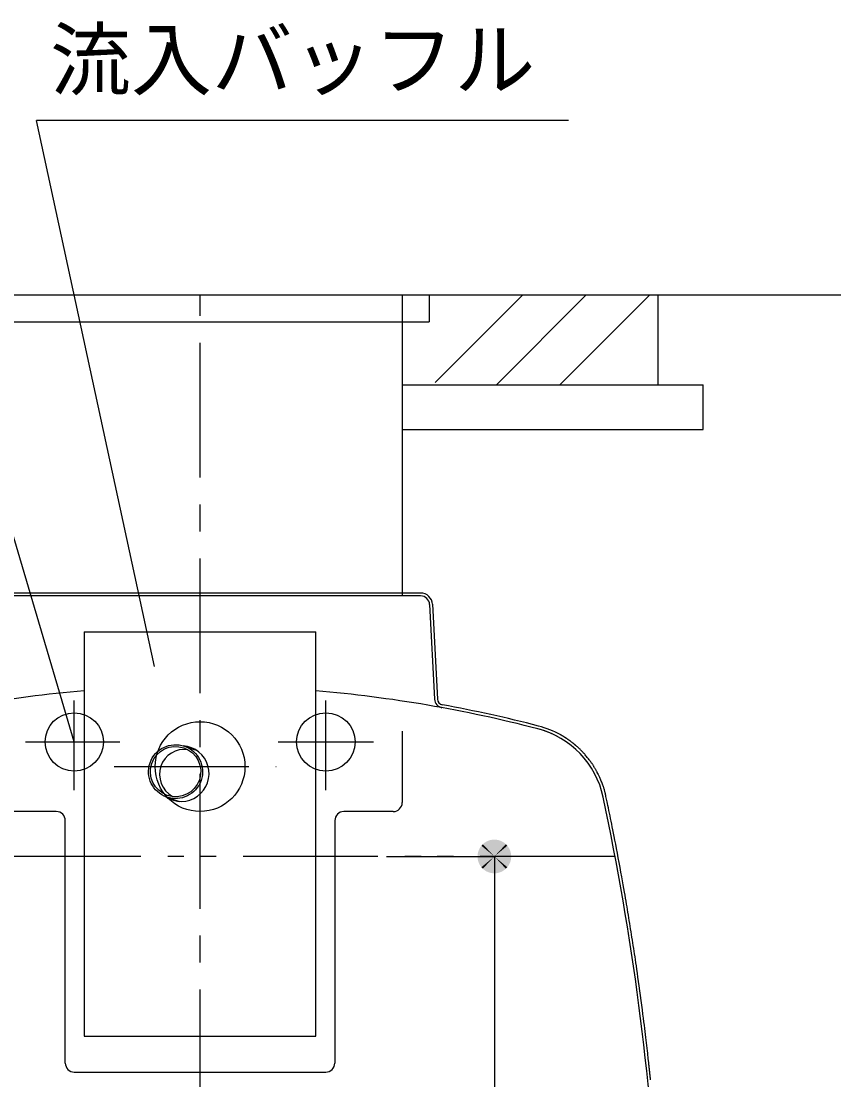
# Model space of a CAD drawing. Units: millimetres, scale not verified. Extents: x -8910 to 8910, y -6308 to 6308.
# Drawn here: x 1184 to 2096, y -2243 to -1065 of the extents above; entities that cross this region are included whole.
import ezdxf
from ezdxf.enums import TextEntityAlignment as Align

# ---------------------------------------------------------------- set-up
doc = ezdxf.new("R2010")
doc.units = ezdxf.units.MM
doc.header["$LTSCALE"] = 30
doc.linetypes.add('CHAIN1', pattern=[8, 5, -1, 1, -1])
doc.linetypes.add('DOUBLE_CHAIN1', pattern=[8.8, 5, -1, 0.6, -0.6, 0.6, -1])
for name, color, linetype, lineweight in [('0-1_空気管', 3, 'Continuous', 25), ('0-2_機器', 2, 'Continuous', 25), ('1-2_00クル-フ-6寸法', 132, 'Continuous', 25)]:
    doc.layers.add(name, color=color, linetype=linetype, lineweight=lineweight)
doc.styles.add('ＭＳ ゴシック', font='')
doc.styles.get('ＭＳ ゴシック').set_extended_font_data('MS Gothic')

msp = doc.modelspace()

# ---------------------------------------------------------------- linework, layer by layer
at = {"layer": '0-1_空気管'}
for p, q in [((1242.7, -1867.31), (1037.43, -1174.06)), ((1792.85, -1175.31), (1200.78, -1175.31)), ((1332.13, -1783.44), (1200.78, -1175.31)), ((1607.56, -1369.61), (1607.56, -1704.81)), ((1637.7, -1369.61), (1637.7, -1399.61)), ((1127.7, -1399.61), (1637.7, -1399.61)), ((1628.21, -1701.61), (1137.19, -1701.61)), ((1628.21, -1704.81), (1137.19, -1704.81)), ((1638.2, -1714.29), (1643.73, -1819.85)), ((1641.39, -1714.12), (1646.93, -1819.69)), ((1253.7, -1744.81), (1511.7, -1744.81)), ((1253.7, -1744.81), (1253.7, -2194.81)), ((1511.7, -2194.81), (1511.7, -1744.81)), ((1607.7, -1855.33), (1607.7, -1934.81)), ((1365.23, -1872.02), (1374.91, -1875.37)), ((1345.61, -1928.71), (1356.62, -1932.53)), ((1222.7, -1944.81), (1167.7, -1944.81)), ((1232.7, -2224.81), (1232.7, -1954.81)), ((1532.7, -1954.81), (1532.7, -2224.81)), ((1597.7, -1944.81), (1542.7, -1944.81)), ((1253.7, -2194.81), (1511.7, -2194.81)), ((1242.7, -2234.81), (1522.7, -2234.81))]:
    msp.add_line(p, q, dxfattribs=at)
at = {"layer": '0-1_空気管', "linetype": 'CHAIN1'}
for p, q in [((1382.7, -3252.96), (1382.7, -1369.61)), ((1242.7, -1920.84), (1242.7, -1821.01)), ((1522.7, -1920.84), (1522.7, -1821.01)), ((1188.44, -1867.31), (1293.23, -1867.31)), ((1469.53, -1867.31), (1575.74, -1867.31)), ((1287.1, -1894.81), (1467.26, -1894.81))]:
    msp.add_line(p, q, dxfattribs=at)
at = {"layer": '0-1_空気管', "linetype": 'DOUBLE_CHAIN1'}
msp.add_line((1844.65, -1994.81), (920.75, -1994.81), dxfattribs=at)
at = {"layer": '0-1_空気管'}
for points in [[(1786.22, -1860.73), (1786.12, -1860.67), (1786.02, -1860.61), (1785.93, -1860.56), (1785.86, -1860.52), (1785.78, -1860.47), (1785.52, -1860.32), (1785.45, -1860.28), (1785.37, -1860.23), (1785.29, -1860.19), (1785.11, -1860.08), (1785.03, -1860.04), (1784.94, -1859.98), (1784.86, -1859.94), (1784.78, -1859.89), (1784.72, -1859.86), (1784.65, -1859.82), (1784.6, -1859.79), (1784.55, -1859.76), (1784.5, -1859.73), (1784.46, -1859.71), (1784.42, -1859.68), (1784.38, -1859.66), (1784.34, -1859.65), (1784.31, -1859.62), (1784.28, -1859.61), (1784.25, -1859.59), (1784.22, -1859.58), (1784.2, -1859.56), (1784.18, -1859.55), (1784.16, -1859.54), (1784.15, -1859.53), (1784.12, -1859.52), (1784.11, -1859.51), (1784.1, -1859.51), (1784.1, -1859.51), (1784.1, -1859.5), (1784.09, -1859.5), (1784.09, -1859.5)], [(1790.88, -1863.66), (1790.74, -1863.57), (1790.6, -1863.48), (1790.48, -1863.4), (1790.37, -1863.33), (1790.27, -1863.26), (1790.17, -1863.2), (1790.08, -1863.14), (1790, -1863.08), (1789.91, -1863.03), (1789.84, -1862.98), (1789.76, -1862.92), (1789.67, -1862.87), (1789.59, -1862.82), (1789.5, -1862.76), (1789.41, -1862.7), (1789.31, -1862.64), (1789.2, -1862.56), (1789.07, -1862.49), (1788.94, -1862.4), (1788.79, -1862.31), (1788.65, -1862.21), (1788.49, -1862.12), (1788.33, -1862.02), (1788.18, -1861.92), (1788.03, -1861.83), (1787.88, -1861.74), (1787.75, -1861.66), (1787.63, -1861.58), (1787.51, -1861.51), (1787.39, -1861.43), (1787.28, -1861.37), (1787.17, -1861.3), (1787.06, -1861.23), (1786.94, -1861.16), (1786.82, -1861.09), (1786.7, -1861.02), (1786.46, -1860.87), (1786.34, -1860.8), (1786.22, -1860.73)], [(1802.66, -1872.83), (1802.24, -1872.45), (1802.06, -1872.28), (1801.84, -1872.09), (1801.6, -1871.87), (1801.33, -1871.63), (1801.04, -1871.38), (1800.73, -1871.11), (1800.41, -1870.83), (1800.08, -1870.55), (1799.76, -1870.27), (1799.42, -1869.99), (1799.09, -1869.71), (1798.74, -1869.43), (1798.38, -1869.14), (1798.01, -1868.85), (1797.62, -1868.54), (1797.21, -1868.23), (1796.77, -1867.9), (1796.33, -1867.56), (1795.88, -1867.22), (1795.43, -1866.89), (1794.99, -1866.56), (1794.57, -1866.25), (1794.17, -1865.96), (1793.8, -1865.69), (1793.47, -1865.45), (1793.17, -1865.24), (1792.91, -1865.05), (1792.67, -1864.88), (1792.46, -1864.73), (1792.26, -1864.59), (1792.07, -1864.46), (1791.88, -1864.34), (1791.71, -1864.21), (1791.53, -1864.1), (1791.35, -1863.98), (1791.19, -1863.87), (1791.03, -1863.76), (1790.88, -1863.66)], [(1803.93, -1873.97), (1803.6, -1873.67), (1802.66, -1872.83)], [(1823.13, -1898.22), (1822.82, -1897.68), (1822.51, -1897.14), (1822.19, -1896.58), (1821.86, -1896.02), (1821.52, -1895.45), (1821.18, -1894.88), (1820.84, -1894.3), (1820.48, -1893.73), (1820.12, -1893.16), (1819.76, -1892.59), (1819.38, -1892.01), (1818.98, -1891.42), (1818.56, -1890.81), (1818.11, -1890.17), (1817.61, -1889.5), (1817.08, -1888.78), (1816.49, -1888), (1815.84, -1887.17), (1815.15, -1886.3), (1814.44, -1885.39), (1813.7, -1884.48), (1812.95, -1883.57), (1812.22, -1882.68), (1811.51, -1881.83), (1810.83, -1881.03), (1810.2, -1880.3), (1809.61, -1879.63), (1809.05, -1879.01), (1808.52, -1878.44), (1808.02, -1877.9), (1807.53, -1877.4), (1807.05, -1876.92), (1806.57, -1876.45), (1806.09, -1875.99), (1805.62, -1875.54), (1805.16, -1875.1), (1804.72, -1874.69), (1804.3, -1874.32), (1803.93, -1873.97)], [(1834.52, -1928.06), (1834.3, -1927.04), (1834.21, -1926.61), (1834.1, -1926.1), (1833.98, -1925.52), (1833.83, -1924.88), (1833.68, -1924.19), (1833.51, -1923.47), (1833.32, -1922.73), (1833.13, -1921.97), (1832.93, -1921.22), (1832.72, -1920.46), (1832.49, -1919.68), (1832.24, -1918.88), (1831.97, -1918.05), (1831.67, -1917.18), (1831.35, -1916.26), (1830.99, -1915.29), (1830.6, -1914.26), (1830.19, -1913.19), (1829.75, -1912.09), (1829.3, -1910.99), (1828.86, -1909.9), (1828.42, -1908.85), (1827.99, -1907.85), (1827.59, -1906.92), (1827.22, -1906.07), (1826.88, -1905.31), (1826.56, -1904.62), (1826.26, -1903.99), (1825.97, -1903.4), (1825.7, -1902.85), (1825.43, -1902.32), (1824.88, -1901.3), (1824.6, -1900.8), (1824.32, -1900.29), (1824.03, -1899.78), (1823.74, -1899.26), (1823.44, -1898.74), (1823.13, -1898.22)], [(1836.18, -1935.89), (1835.75, -1933.84), (1834.52, -1928.06)], [(1862.99, -2081.67), (1862.49, -2078.59), (1862, -2075.5), (1861.5, -2072.42), (1861.01, -2069.33), (1860.51, -2066.25), (1859.51, -2060.08), (1859, -2056.99), (1858.49, -2053.91), (1857.98, -2050.83), (1857.46, -2047.74), (1856.93, -2044.6), (1856.38, -2041.37), (1855.79, -2037.99), (1855.16, -2034.43), (1854.48, -2030.62), (1853.75, -2026.52), (1852.94, -2022.1), (1852.07, -2017.31), (1851.14, -2012.23), (1850.16, -2006.97), (1849.17, -2001.61), (1848.17, -1996.25), (1847.18, -1990.99), (1846.22, -1985.91), (1845.31, -1981.13), (1844.47, -1976.71), (1843.68, -1972.63), (1842.94, -1968.83), (1842.24, -1965.28), (1841.57, -1961.92), (1840.92, -1958.71), (1840.29, -1955.59), (1839.66, -1952.52), (1839.03, -1949.47), (1838.41, -1946.46), (1837.8, -1943.56), (1837.22, -1940.79), (1836.68, -1938.22), (1836.18, -1935.89)], [(1882.08, -2224.12), (1881.62, -2219.98), (1881.43, -2218.24), (1881.2, -2216.16), (1880.94, -2213.79), (1880.65, -2211.18), (1880.34, -2208.37), (1880, -2205.42), (1879.66, -2202.37), (1879.3, -2199.28), (1878.94, -2196.17), (1878.56, -2193.01), (1878.17, -2189.75), (1877.75, -2186.35), (1877.3, -2182.76), (1876.82, -2178.92), (1876.28, -2174.8), (1875.71, -2170.34), (1875.07, -2165.51), (1874.39, -2160.4), (1873.68, -2155.09), (1872.95, -2149.69), (1872.22, -2144.29), (1871.5, -2138.98), (1870.79, -2133.87), (1870.12, -2129.05), (1869.5, -2124.59), (1868.92, -2120.48), (1868.37, -2116.65), (1867.85, -2113.07), (1867.35, -2109.68), (1866.86, -2106.43), (1866.39, -2103.29), (1865.91, -2100.19), (1865.43, -2097.1), (1864.95, -2094.02), (1864.46, -2090.93), (1863.98, -2087.84), (1863.48, -2084.76), (1862.99, -2081.67)], [(1883.05, -2233.06), (1883.02, -2232.76), (1882.99, -2232.49), (1882.96, -2232.24), (1882.93, -2231.99), (1882.91, -2231.75), (1882.88, -2231.51), (1882.85, -2231.25), (1882.82, -2230.98), (1882.79, -2230.69), (1882.76, -2230.37), (1882.72, -2230.03), (1882.69, -2229.68), (1882.65, -2229.32), (1882.61, -2228.96), (1882.57, -2228.6), (1882.53, -2228.25), (1882.49, -2227.92), (1882.46, -2227.61), (1882.43, -2227.33), (1882.4, -2227.06), (1882.37, -2226.8), (1882.35, -2226.56), (1882.32, -2226.33), (1882.3, -2226.1), (1882.27, -2225.88), (1882.22, -2225.44), (1882.2, -2225.23), (1882.18, -2225.04), (1882.16, -2224.85), (1882.14, -2224.68), (1882.13, -2224.54), (1882.08, -2224.12)], [(1883.74, -2239.61), (1883.73, -2239.48), (1883.71, -2239.36), (1883.7, -2239.25), (1883.69, -2239.14), (1883.68, -2239.05), (1883.67, -2238.95), (1883.66, -2238.86), (1883.65, -2238.78), (1883.64, -2238.69), (1883.63, -2238.59), (1883.62, -2238.5), (1883.61, -2238.4), (1883.6, -2238.3), (1883.59, -2238.2), (1883.58, -2238.09), (1883.57, -2237.97), (1883.55, -2237.84), (1883.54, -2237.71), (1883.53, -2237.58), (1883.51, -2237.43), (1883.5, -2237.29), (1883.48, -2237.14), (1883.46, -2236.98), (1883.45, -2236.82), (1883.43, -2236.66), (1883.41, -2236.49), (1883.39, -2236.32), (1883.37, -2236.13), (1883.35, -2235.93), (1883.33, -2235.71), (1883.3, -2235.47), (1883.28, -2235.22), (1883.25, -2234.94), (1883.21, -2234.64), (1883.18, -2234.32), (1883.15, -2234), (1883.11, -2233.68), (1883.08, -2233.36), (1883.05, -2233.06)], [(1884.14, -2243.45), (1884.14, -2243.44), (1884.14, -2243.43), (1884.14, -2243.41), (1884.13, -2243.4), (1884.13, -2243.38), (1884.13, -2243.37), (1884.12, -2243.32), (1884.12, -2243.29), (1884.12, -2243.26), (1884.11, -2243.19), (1884.11, -2243.12), (1884.1, -2243.08), (1884.1, -2243.04), (1884.09, -2243), (1884.09, -2242.95), (1884.08, -2242.9), (1884.08, -2242.84), (1884.07, -2242.77), (1884.06, -2242.69), (1884.05, -2242.6), (1884.04, -2242.51), (1884.03, -2242.4), (1884.01, -2242.18), (1883.99, -2242.06), (1883.97, -2241.83), (1883.96, -2241.73), (1883.95, -2241.62), (1883.94, -2241.51), (1883.93, -2241.4), (1883.91, -2241.28), (1883.9, -2241.16), (1883.89, -2241.04), (1883.87, -2240.9), (1883.86, -2240.74), (1883.84, -2240.59), (1883.79, -2240.08), (1883.77, -2239.92), (1883.75, -2239.76), (1883.74, -2239.61)]]:
    msp.add_lwpolyline(points, dxfattribs=at)
for centre, radius in [((1242.7, -1867.31), 32.5), ((1522.7, -1867.31), 32.5), ((1382.7, -1894.81), 50)]:
    msp.add_circle(centre, radius, dxfattribs=at)
for centre, radius, start, end in [((1628.21, -1714.81), 13.2, 2.99998, 90), ((1628.21, -1714.81), 10, 2.99998, 90), ((1382.7, -3304.81), 1500, 94.9335, 104.51398), ((1382.7, -3304.81), 1500, 75.48569, 85.06644), ((1653.72, -1819.33), 10, 183, 259.661), ((1653.72, -1819.33), 6.8, 183, 259.661), ((1382.7, -3304.81), 1503.2, 75.48598, 79.66042), ((1733.57, -1949.49), 103.2, 60.68999, 75.48599), ((1733.57, -1949.49), 100, 60.68999, 75.48599), ((1733.57, -1949.49), 100, 11.98799, 75.48599), ((1361.71, -1902.54), 31, 236.12399, 85.689), ((1382.7, -1894.81), 50, 222.97299, 224.491), ((-1103.19, -2551.82), 3000, 2.99998, 11.98755), ((1597.7, -1934.81), 10, 270, 0), ((1222.7, -1954.81), 10, 0, 90), ((1542.7, -1954.81), 10, 90, 180), ((1242.7, -2224.81), 10, 180, 270), ((1522.7, -2224.81), 10, 270, 0)]:
    msp.add_arc(centre, radius, start, end, dxfattribs=at)
for major_axis in [(-28.43, 9.84), (-26.54, 9.19)]:
    msp.add_ellipse((1355.42, -1900.37), major_axis=major_axis, ratio=0.997, dxfattribs=at)
for major_axis, start_param, end_param in [((17.89, -22.22), 2.3257982, 5.0766772), ((-19.17, 23.8), 5.0663404, 5.2837872), ((-19.17, 23.8), 2.1421946, 2.260346)]:
    msp.add_ellipse((1365.76, -1903.95), major_axis=major_axis, ratio=0.9743, start_param=start_param, end_param=end_param, dxfattribs=at)
at = {"layer": '0-2_機器'}
for p, q in [((29.37, -1369.61), (2095.93, -1369.61)), ((1644.5, -1467.02), (1741.91, -1369.61)), ((1712.62, -1469.61), (1812.62, -1369.61)), ((1783.33, -1469.61), (1883.33, -1369.61)), ((1892.7, -1469.61), (1892.7, -1369.61)), ((1607.56, -1469.61), (1942.7, -1469.61)), ((1942.7, -1519.61), (1942.7, -1469.61)), ((1607.56, -1519.61), (1942.7, -1519.61))]:
    msp.add_line(p, q, dxfattribs=at)
at = {"layer": '1-2_00クル-フ-6寸法', "color": 4}
for p, q in [((1590.29, -1994.81), (1710.29, -1994.81)), ((1710.29, -1994.81), (1710.29, -3244.81))]:
    msp.add_line(p, q, dxfattribs=at)
at = {"layer": '1-2_00クル-フ-6寸法'}
for points in [[(1710.29, -1994.81), (1697.45, -1981.14), (1699.27, -1979.64)], [(1710.29, -1994.81), (1699.27, -1979.64), (1701.25, -1978.37)], [(1710.29, -1994.81), (1701.25, -1978.37), (1703.39, -1977.37)], [(1710.29, -1994.81), (1703.39, -1977.37), (1705.62, -1976.64)], [(1710.29, -1994.81), (1705.62, -1976.64), (1707.94, -1976.2)], [(1710.29, -1994.81), (1707.94, -1976.2), (1710.29, -1976.06)], [(1710.29, -1994.81), (1710.29, -1976.06), (1712.64, -1976.2)], [(1710.29, -1994.81), (1712.64, -1976.2), (1714.95, -1976.64)], [(1710.29, -1994.81), (1714.95, -1976.64), (1717.19, -1977.37)], [(1710.29, -1994.81), (1717.19, -1977.37), (1719.32, -1978.37)], [(1710.29, -1994.81), (1719.32, -1978.37), (1721.31, -1979.64)], [(1710.29, -1994.81), (1721.31, -1979.64), (1723.12, -1981.14)], [(1710.29, -1994.81), (1691.57, -1993.63), (1691.87, -1991.29)], [(1710.29, -1994.81), (1691.87, -1991.29), (1692.46, -1989.01)], [(1710.29, -1994.81), (1692.46, -1989.01), (1693.32, -1986.82)], [(1710.29, -1994.81), (1693.32, -1986.82), (1694.46, -1984.76)], [(1710.29, -1994.81), (1694.46, -1984.76), (1695.84, -1982.85)], [(1710.29, -1994.81), (1695.84, -1982.85), (1697.45, -1981.14)], [(1710.29, -1994.81), (1723.12, -1981.14), (1724.73, -1982.85)], [(1710.29, -1994.81), (1724.73, -1982.85), (1726.12, -1984.76)], [(1710.29, -1994.81), (1726.12, -1984.76), (1727.25, -1986.82)], [(1710.29, -1994.81), (1727.25, -1986.82), (1728.12, -1989.01)], [(1710.29, -1994.81), (1728.12, -1989.01), (1728.71, -1991.29)], [(1710.29, -1994.81), (1728.71, -1991.29), (1729, -1993.63)], [(1710.29, -1994.81), (1691.57, -1995.98), (1691.57, -1993.63)], [(1710.29, -1994.81), (1691.87, -1998.32), (1691.57, -1995.98)], [(1710.29, -1994.81), (1692.46, -2000.6), (1691.87, -1998.32)], [(1710.29, -1994.81), (1693.32, -2002.79), (1692.46, -2000.6)], [(1710.29, -1994.81), (1694.46, -2004.85), (1693.32, -2002.79)], [(1710.29, -1994.81), (1695.84, -2006.76), (1694.46, -2004.85)], [(1710.29, -1994.81), (1697.45, -2008.47), (1695.84, -2006.76)], [(1710.29, -1994.81), (1699.27, -2009.97), (1697.45, -2008.47)], [(1710.29, -1994.81), (1701.25, -2011.24), (1699.27, -2009.97)], [(1710.29, -1994.81), (1703.39, -2012.24), (1701.25, -2011.24)], [(1710.29, -1994.81), (1705.62, -2012.97), (1703.39, -2012.24)], [(1710.29, -1994.81), (1707.94, -2013.41), (1705.62, -2012.97)], [(1710.29, -1994.81), (1710.29, -2013.56), (1707.94, -2013.41)], [(1710.29, -1994.81), (1729, -1993.63), (1729, -1995.98)], [(1710.29, -1994.81), (1712.64, -2013.41), (1710.29, -2013.56)], [(1710.29, -1994.81), (1714.95, -2012.97), (1712.64, -2013.41)], [(1710.29, -1994.81), (1717.19, -2012.24), (1714.95, -2012.97)], [(1710.29, -1994.81), (1719.32, -2011.24), (1717.19, -2012.24)], [(1710.29, -1994.81), (1721.31, -2009.97), (1719.32, -2011.24)], [(1710.29, -1994.81), (1723.12, -2008.47), (1721.31, -2009.97)], [(1710.29, -1994.81), (1724.73, -2006.76), (1723.12, -2008.47)], [(1710.29, -1994.81), (1726.12, -2004.85), (1724.73, -2006.76)], [(1710.29, -1994.81), (1727.25, -2002.79), (1726.12, -2004.85)], [(1710.29, -1994.81), (1728.12, -2000.6), (1727.25, -2002.79)], [(1710.29, -1994.81), (1728.71, -1998.32), (1728.12, -2000.6)], [(1710.29, -1994.81), (1729, -1995.98), (1728.71, -1998.32)]]:
    msp.add_solid(points, dxfattribs=at)

# ---------------------------------------------------------------- texts
at = {"layer": '0-1_空気管', "color": 4, "style": 'ＭＳ ゴシック'}
msp.add_text('流入バッフル', height=65.98, dxfattribs=at).set_placement((1215.78, -1160.31), align=Align.BOTTOM_LEFT)

doc.saveas('drawing.dxf')
